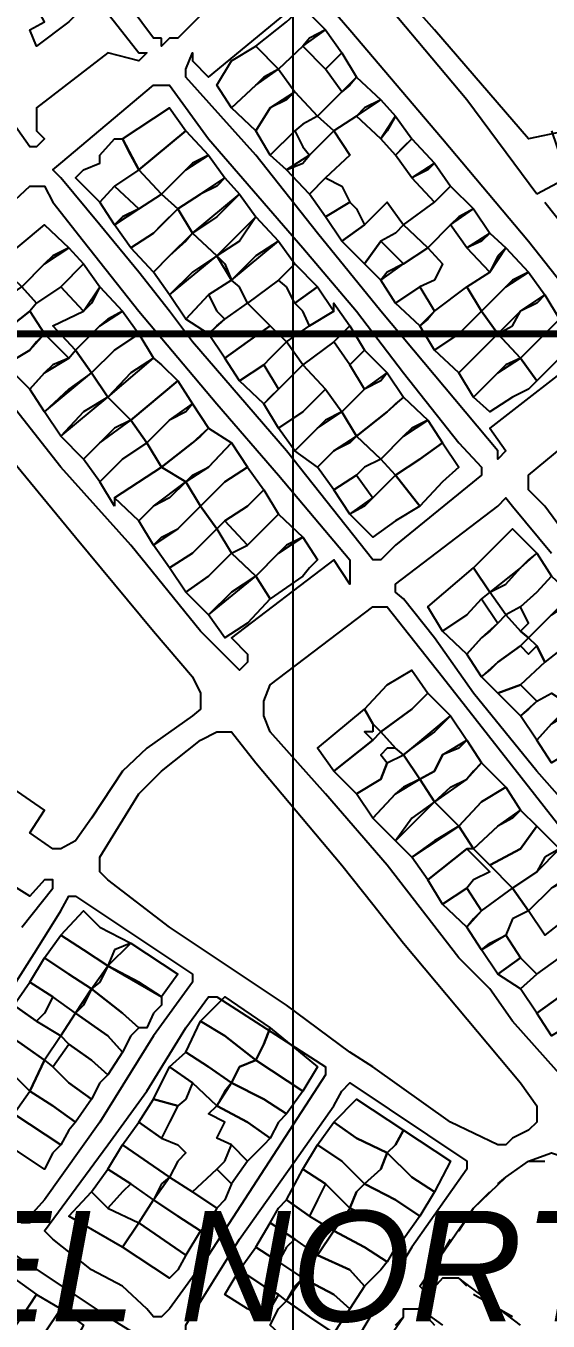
# Model space of a CAD drawing. Header units: millimetres. Extents: x -3588 to 75209, y -3737 to 38254.
# Drawn here: x 18723.1 to 18813.9, y 33576.1 to 33801.1 of the extents above; entities that cross this region are included whole.
import ezdxf

# ---------------------------------------------------------------- set-up
doc = ezdxf.new("R2010")
doc.units = ezdxf.units.MM
doc.layers.add('P', color=253, linetype='Continuous')
doc.layers.add('T', color=7, linetype='Continuous')

msp = doc.modelspace()

# ---------------------------------------------------------------- linework, layer by layer
msp.add_lwpolyline([(18769.536, 33854.934), (20358.747, 33854.934), (20358.747, 33039.938), (18769.536, 33039.938)], close=True)
at = {"layer": 'P'}
for points in [[(18720.995, 33783.977), (18718.162, 33786.81), (18703.487, 33804.302), (18695.293, 33815.313), (18687.115, 33824.627), (18677.513, 33837.062), (18677.513, 33838.182), (18677.513, 33839.59), (18695.293, 33853.145), (18696.717, 33853.145), (18697.838, 33853.145), (18708.848, 33839.59), (18722.403, 33822.098), (18738.487, 33801.773), (18742.728, 33796.412), (18744.136, 33796.412), (18742.728, 33794.988), (18737.367, 33796.412), (18724.932, 33786.81), (18724.932, 33782.857), (18726.356, 33781.449), (18724.932, 33780.04), (18723.812, 33780.04), (18720.995, 33783.977)], [(18746.681, 33798.941), (18745.257, 33798.941), (18733.126, 33815.313)], [(18799.749, 33788.218), (18780.545, 33811.088)], [(18730.581, 33801.773), (18724.932, 33797.532), (18723.812, 33800.365), (18726.356, 33801.773), (18724.932, 33804.302), (18726.356, 33805.726), (18730.581, 33808.543), (18733.126, 33804.302), (18730.581, 33801.773)], [(18757.692, 33807.135), (18749.498, 33798.941), (18748.089, 33798.941), (18746.681, 33797.532), (18746.681, 33798.941)], [(18772.367, 33798.941), (18771.231, 33797.532), (18767.006, 33793.58), (18763.053, 33797.532), (18768.414, 33801.773), (18771.231, 33804.302), (18775.184, 33800.365), (18772.367, 33798.941)], [(18776.592, 33794.988), (18775.184, 33793.58), (18771.231, 33797.532), (18775.184, 33800.365), (18778.016, 33796.412), (18776.592, 33794.988)], [(18764.461, 33792.171), (18763.053, 33790.763), (18758.812, 33786.81), (18756.267, 33790.763), (18758.812, 33794.988), (18763.053, 33797.532), (18767.006, 33793.58), (18764.461, 33792.171)], [(18779.425, 33790.763), (18778.016, 33789.627), (18775.184, 33793.58), (18778.016, 33796.412), (18780.545, 33792.171), (18779.425, 33790.763)], [(18768.414, 33788.218), (18765.581, 33786.81), (18763.053, 33782.857), (18758.812, 33786.81), (18763.053, 33790.763), (18767.006, 33793.58), (18769.822, 33789.627), (18768.414, 33788.218)], [(18781.969, 33786.81), (18780.545, 33785.402), (18776.592, 33782.857), (18773.775, 33785.402), (18778.016, 33789.627), (18780.545, 33792.171), (18784.786, 33788.218), (18781.969, 33786.81)], [(18742.728, 33758.291), (18735.943, 33766.485), (18729.173, 33774.663), (18727.765, 33776.087), (18729.173, 33777.208), (18745.257, 33790.763), (18746.681, 33790.763), (18748.089, 33790.763), (18754.859, 33781.449), (18771.231, 33762.532), (18780.545, 33751.522), (18788.739, 33740.799), (18798.341, 33728.652), (18802.294, 33724.427), (18802.294, 33723.003), (18787.33, 33710.872), (18784.786, 33708.328), (18783.378, 33708.328), (18768.414, 33727.244), (18752.042, 33746.161), (18748.089, 33751.522), (18742.728, 33758.291)], [(18771.231, 33783.977), (18769.822, 33782.857), (18765.581, 33778.616), (18763.053, 33782.857), (18765.581, 33786.81), (18769.822, 33789.627), (18773.775, 33785.402), (18771.231, 33783.977)], [(18741.32, 33778.616), (18739.895, 33781.449), (18748.089, 33786.81), (18750.906, 33782.857), (18742.728, 33776.087), (18741.32, 33778.616)], [(18785.906, 33782.857), (18784.786, 33781.449), (18780.545, 33785.402), (18784.786, 33788.218), (18787.33, 33785.402), (18785.906, 33782.857)], [(18788.739, 33780.04), (18787.33, 33778.616), (18784.786, 33781.449), (18787.33, 33785.402), (18790.147, 33781.449), (18788.739, 33780.04)], [(18752.042, 33777.208), (18750.906, 33776.087), (18746.681, 33771.846), (18742.728, 33776.087), (18750.906, 33782.857), (18754.859, 33778.616), (18752.042, 33777.208)], [(18771.231, 33780.04), (18772.367, 33778.616), (18768.414, 33776.087), (18765.581, 33778.616), (18769.822, 33782.857), (18771.231, 33780.04)], [(18771.231, 33777.208), (18772.367, 33778.616), (18776.592, 33782.857), (18779.425, 33778.616), (18775.184, 33774.663), (18772.367, 33771.846), (18768.414, 33776.087), (18771.231, 33777.208)], [(18733.126, 33776.087), (18735.943, 33777.208), (18735.943, 33778.616), (18738.487, 33781.449), (18739.895, 33781.449), (18742.728, 33776.087), (18738.487, 33773.255), (18735.943, 33770.438), (18731.718, 33774.663), (18733.126, 33776.087)], [(18792.964, 33776.087), (18790.147, 33774.663), (18787.33, 33778.616), (18790.147, 33781.449), (18794.1, 33777.208), (18792.964, 33776.087)], [(18756.267, 33773.255), (18753.451, 33771.846), (18749.498, 33769.302), (18746.681, 33771.846), (18750.906, 33776.087), (18754.859, 33778.616), (18757.692, 33774.663), (18756.267, 33773.255)], [(18795.508, 33771.846), (18794.1, 33770.438), (18790.147, 33774.663), (18794.1, 33777.208), (18796.917, 33773.255), (18795.508, 33771.846)], [(18719.571, 33769.302), (18723.812, 33773.255), (18724.932, 33773.255), (18726.356, 33773.255), (18727.765, 33770.438), (18733.126, 33763.653), (18742.728, 33751.522), (18756.267, 33735.438), (18767.006, 33723.003), (18779.425, 33708.328), (18779.425, 33705.511), (18779.425, 33704.103), (18776.592, 33708.328), (18758.812, 33694.789), (18761.644, 33691.956), (18761.644, 33690.548), (18760.22, 33689.139), (18758.812, 33690.548), (18753.451, 33695.909), (18741.32, 33710.872), (18729.173, 33724.427), (18714.209, 33743.328)], [(18739.895, 33767.894), (18738.487, 33766.485), (18735.943, 33770.438), (18738.487, 33773.255), (18742.728, 33769.302), (18739.895, 33767.894)], [(18756.267, 33767.894), (18752.042, 33765.077), (18749.498, 33769.302), (18753.451, 33771.846), (18757.692, 33774.663), (18760.22, 33771.846), (18756.267, 33767.894)], [(18778.016, 33773.255), (18779.425, 33770.438), (18775.184, 33767.894), (18772.367, 33771.846), (18775.184, 33774.663), (18778.016, 33773.255)], [(18798.341, 33767.894), (18796.917, 33766.485), (18792.964, 33762.532), (18788.739, 33766.485), (18794.1, 33770.438), (18796.917, 33773.255), (18800.87, 33769.302), (18798.341, 33767.894)], [(18746.681, 33766.485), (18745.257, 33765.077), (18741.32, 33762.532), (18738.487, 33766.485), (18742.728, 33769.302), (18746.681, 33771.846), (18749.498, 33769.302), (18746.681, 33766.485)], [(18760.22, 33763.653), (18756.267, 33761.124), (18752.042, 33765.077), (18760.22, 33771.846), (18763.053, 33767.894), (18760.22, 33763.653)], [(18750.906, 33763.653), (18748.089, 33761.124), (18745.257, 33758.291), (18741.32, 33762.532), (18745.257, 33765.077), (18749.498, 33769.302), (18752.042, 33765.077), (18750.906, 33763.653)], [(18780.545, 33769.302), (18781.969, 33766.485), (18778.016, 33763.653), (18775.184, 33767.894), (18779.425, 33770.438), (18780.545, 33769.302)], [(18787.33, 33765.077), (18784.786, 33763.653), (18781.969, 33759.716), (18778.016, 33763.653), (18781.969, 33766.485), (18785.906, 33770.438), (18788.739, 33766.485), (18787.33, 33765.077)], [(18802.294, 33763.653), (18799.749, 33762.532), (18796.917, 33766.485), (18800.87, 33769.302), (18803.702, 33765.077), (18802.294, 33763.653)], [(18727.765, 33761.124), (18726.356, 33759.716), (18722.403, 33755.763), (18718.162, 33759.716), (18726.356, 33766.485), (18730.581, 33762.532), (18727.765, 33761.124)], [(18763.053, 33761.124), (18758.812, 33756.883), (18756.267, 33761.124), (18763.053, 33767.894), (18767.006, 33763.653), (18763.053, 33761.124)], [(18752.042, 33758.291), (18748.089, 33754.338), (18745.257, 33758.291), (18748.089, 33761.124), (18752.042, 33765.077), (18756.267, 33761.124), (18752.042, 33758.291)], [(18805.111, 33761.124), (18803.702, 33758.291), (18799.749, 33762.532), (18803.702, 33765.077), (18806.519, 33762.532), (18805.111, 33761.124)], [(18729.173, 33755.763), (18724.932, 33752.93), (18722.403, 33755.763), (18726.356, 33759.716), (18730.581, 33762.532), (18733.126, 33759.716), (18729.173, 33755.763)], [(18760.22, 33755.763), (18758.812, 33756.883), (18767.006, 33763.653), (18769.822, 33759.716), (18767.006, 33756.883), (18761.644, 33752.93), (18760.22, 33755.763)], [(18785.906, 33758.291), (18784.786, 33756.883), (18781.969, 33759.716), (18784.786, 33763.653), (18788.739, 33759.716), (18785.906, 33758.291)], [(18794.1, 33756.883), (18791.555, 33755.763), (18787.33, 33752.93), (18784.786, 33756.883), (18788.739, 33759.716), (18792.964, 33762.532), (18795.508, 33759.716), (18794.1, 33756.883)], [(18734.534, 33752.93), (18733.126, 33751.522), (18729.173, 33755.763), (18733.126, 33759.716), (18735.943, 33755.763), (18734.534, 33752.93)], [(18757.692, 33759.716), (18758.812, 33756.883), (18754.859, 33754.338), (18750.906, 33750.113), (18748.089, 33754.338), (18756.267, 33761.124), (18757.692, 33759.716)], [(18768.414, 33755.763), (18767.006, 33756.883), (18769.822, 33759.716), (18773.775, 33755.763), (18769.822, 33752.93), (18768.414, 33755.763)], [(18723.812, 33751.522), (18717.042, 33746.161), (18714.209, 33750.113), (18722.403, 33755.763), (18724.932, 33752.93), (18723.812, 33751.522)], [(18737.367, 33750.113), (18735.943, 33748.977), (18731.718, 33744.752), (18727.765, 33748.977), (18733.126, 33751.522), (18735.943, 33755.763), (18739.895, 33751.522), (18737.367, 33750.113)], [(18771.231, 33751.522), (18769.822, 33752.93), (18773.775, 33755.763), (18776.592, 33751.522), (18772.367, 33748.977), (18771.231, 33751.522)], [(18792.964, 33750.113), (18791.555, 33748.977), (18787.33, 33752.93), (18791.555, 33755.763), (18794.1, 33751.522), (18792.964, 33750.113)], [(18798.341, 33747.569), (18794.1, 33744.752), (18791.555, 33748.977), (18794.1, 33751.522), (18799.749, 33755.763), (18802.294, 33751.522), (18798.341, 33747.569)], [(18756.267, 33751.522), (18757.692, 33750.113), (18754.859, 33747.569), (18750.906, 33750.113), (18754.859, 33754.338), (18756.267, 33751.522)], [(18756.267, 33748.977), (18757.692, 33750.113), (18761.644, 33752.93), (18765.581, 33748.977), (18761.644, 33746.161), (18757.692, 33743.328), (18754.859, 33747.569), (18756.267, 33748.977)], [(18776.592, 33746.161), (18771.231, 33742.208), (18768.414, 33746.161), (18772.367, 33748.977), (18776.592, 33751.522), (18776.592, 33752.93), (18779.425, 33748.977), (18776.592, 33746.161)], [(18724.932, 33746.161), (18723.812, 33744.752), (18719.571, 33742.208), (18717.042, 33746.161), (18723.812, 33751.522), (18726.356, 33747.569), (18724.932, 33746.161)], [(18738.487, 33744.752), (18734.534, 33740.799), (18731.718, 33744.752), (18735.943, 33748.977), (18739.895, 33751.522), (18742.728, 33747.569), (18738.487, 33744.752)], [(18800.87, 33743.328), (18798.341, 33740.799), (18794.1, 33744.752), (18798.341, 33747.569), (18802.294, 33751.522), (18805.111, 33747.569), (18800.87, 33743.328)], [(18765.581, 33743.328), (18764.461, 33742.208), (18760.22, 33739.391), (18757.692, 33743.328), (18761.644, 33746.161), (18765.581, 33748.977), (18768.414, 33746.161), (18765.581, 33743.328)], [(18780.545, 33743.328), (18779.425, 33742.208), (18776.592, 33746.161), (18779.425, 33748.977), (18781.969, 33744.752), (18780.545, 33743.328)], [(18727.765, 33742.208), (18726.356, 33740.799), (18723.812, 33737.967), (18719.571, 33742.208), (18723.812, 33744.752), (18726.356, 33747.569), (18730.581, 33743.328), (18727.765, 33742.208)], [(18741.32, 33740.799), (18737.367, 33736.558), (18734.534, 33740.799), (18738.487, 33744.752), (18742.728, 33747.569), (18745.257, 33743.328), (18741.32, 33740.799)], [(18806.519, 33742.208), (18805.111, 33740.799), (18800.87, 33736.558), (18798.341, 33740.799), (18800.87, 33743.328), (18805.111, 33747.569), (18809.063, 33743.328), (18806.519, 33742.208)], [(18730.581, 33737.967), (18726.356, 33734.014), (18723.812, 33737.967), (18726.356, 33740.799), (18730.581, 33743.328), (18731.718, 33744.752), (18734.534, 33740.799), (18730.581, 33737.967)], [(18784.786, 33739.391), (18781.969, 33737.967), (18779.425, 33742.208), (18781.969, 33744.752), (18785.906, 33740.799), (18784.786, 33739.391)], [(18746.681, 33742.208), (18749.498, 33739.391), (18741.32, 33732.605), (18737.367, 33736.558), (18745.257, 33743.328), (18746.681, 33742.208)], [(18765.581, 33736.558), (18764.461, 33735.438), (18760.22, 33739.391), (18764.461, 33742.208), (18767.006, 33737.967), (18765.581, 33736.558)], [(18771.231, 33734.014), (18767.006, 33731.197), (18764.461, 33735.438), (18767.006, 33737.967), (18771.231, 33742.208), (18775.184, 33737.967), (18771.231, 33734.014)], [(18733.126, 33734.014), (18729.173, 33729.789), (18726.356, 33734.014), (18734.534, 33740.799), (18737.367, 33736.558), (18733.126, 33734.014)], [(18750.906, 33734.014), (18748.089, 33732.605), (18744.136, 33728.652), (18741.32, 33732.605), (18749.498, 33739.391), (18752.042, 33735.438), (18750.906, 33734.014)], [(18787.33, 33735.438), (18785.906, 33734.014), (18780.545, 33729.789), (18778.016, 33734.014), (18781.969, 33737.967), (18785.906, 33740.799), (18788.739, 33736.558), (18787.33, 33735.438)], [(18775.184, 33732.605), (18773.775, 33731.197), (18769.822, 33727.244), (18767.006, 33731.197), (18771.231, 33734.014), (18775.184, 33737.967), (18778.016, 33734.014), (18775.184, 33732.605)], [(18738.487, 33731.197), (18735.943, 33728.652), (18733.126, 33725.836), (18729.173, 33729.789), (18737.367, 33736.558), (18741.32, 33732.605), (18738.487, 33731.197)], [(18753.451, 33729.789), (18752.042, 33728.652), (18746.681, 33724.427), (18744.136, 33728.652), (18748.089, 33732.605), (18752.042, 33735.438), (18754.859, 33731.197), (18753.451, 33729.789)], [(18790.147, 33731.197), (18788.739, 33729.789), (18784.786, 33725.836), (18780.545, 33729.789), (18785.906, 33734.014), (18788.739, 33736.558), (18792.964, 33732.605), (18790.147, 33731.197)], [(18739.895, 33725.836), (18735.943, 33721.883), (18733.126, 33725.836), (18735.943, 33728.652), (18741.32, 33732.605), (18744.136, 33728.652), (18739.895, 33725.836)], [(18779.425, 33728.652), (18776.592, 33727.244), (18773.775, 33724.427), (18769.822, 33727.244), (18773.775, 33731.197), (18778.016, 33734.014), (18780.545, 33729.789), (18779.425, 33728.652)], [(18791.555, 33725.836), (18787.33, 33723.003), (18784.786, 33725.836), (18788.739, 33729.789), (18792.964, 33732.605), (18795.508, 33728.652), (18791.555, 33725.836)], [(18754.859, 33724.427), (18750.906, 33721.883), (18746.681, 33724.427), (18752.042, 33728.652), (18754.859, 33731.197), (18758.812, 33728.652), (18754.859, 33724.427)], [(18718.162, 33728.652), (18731.718, 33712.281), (18745.257, 33695.909), (18752.042, 33688.003), (18753.451, 33685.186), (18753.451, 33682.354), (18752.042, 33681.233), (18744.136, 33675.584), (18739.895, 33671.631), (18734.534, 33663.453), (18731.718, 33659.5), (18729.173, 33658.092), (18727.765, 33658.092), (18723.812, 33660.909), (18726.356, 33664.862), (18691.068, 33689.139)], [(18738.487, 33717.642), (18735.943, 33721.883), (18739.895, 33725.836), (18744.136, 33728.652), (18746.681, 33724.427), (18738.487, 33719.066), (18738.487, 33717.642)], [(18752.042, 33723.003), (18754.859, 33724.427), (18758.812, 33728.652), (18761.644, 33724.427), (18757.692, 33721.883), (18753.451, 33717.642), (18750.906, 33721.883), (18752.042, 33723.003)], [(18781.969, 33724.427), (18780.545, 33723.003), (18776.592, 33720.475), (18773.775, 33724.427), (18776.592, 33727.244), (18780.545, 33729.789), (18784.786, 33725.836), (18781.969, 33724.427)], [(18795.508, 33721.883), (18791.555, 33717.642), (18787.33, 33723.003), (18791.555, 33725.836), (18795.508, 33728.652), (18798.341, 33724.427), (18795.508, 33721.883)], [(18748.089, 33719.066), (18745.257, 33717.642), (18742.728, 33715.113), (18738.487, 33719.066), (18746.681, 33724.427), (18750.906, 33721.883), (18748.089, 33719.066)], [(18763.053, 33719.066), (18761.644, 33717.642), (18757.692, 33715.113), (18756.267, 33713.689), (18753.451, 33717.642), (18757.692, 33721.883), (18761.644, 33724.427), (18764.461, 33720.475), (18763.053, 33719.066)], [(18749.498, 33713.689), (18745.257, 33710.872), (18742.728, 33715.113), (18745.257, 33717.642), (18750.906, 33721.883), (18753.451, 33717.642), (18749.498, 33713.689)], [(18781.969, 33717.642), (18779.425, 33716.234), (18776.592, 33720.475), (18780.545, 33723.003), (18783.378, 33719.066), (18781.969, 33717.642)], [(18787.33, 33715.113), (18783.378, 33712.281), (18779.425, 33716.234), (18783.378, 33719.066), (18787.33, 33723.003), (18791.555, 33717.642), (18787.33, 33715.113)], [(18764.461, 33713.689), (18761.644, 33710.872), (18757.692, 33715.113), (18761.644, 33717.642), (18764.461, 33720.475), (18767.006, 33716.234), (18764.461, 33713.689)], [(18746.681, 33712.281), (18749.498, 33713.689), (18753.451, 33717.642), (18756.267, 33713.689), (18752.042, 33709.464), (18748.089, 33706.919), (18745.257, 33710.872), (18746.681, 33712.281)], [(18768.414, 33710.872), (18767.006, 33709.464), (18763.053, 33705.511), (18758.812, 33709.464), (18761.644, 33710.872), (18767.006, 33716.234), (18771.231, 33712.281), (18768.414, 33710.872)], [(18754.859, 33705.511), (18750.906, 33702.678), (18748.089, 33706.919), (18752.042, 33709.464), (18756.267, 33713.689), (18758.812, 33709.464), (18754.859, 33705.511)], [(18772.367, 33706.919), (18771.231, 33705.511), (18765.581, 33701.558), (18763.053, 33705.511), (18767.006, 33709.464), (18771.231, 33712.281), (18773.775, 33708.328), (18772.367, 33706.919)], [(18758.812, 33702.678), (18754.859, 33698.742), (18750.906, 33702.678), (18754.859, 33705.511), (18758.812, 33709.464), (18763.053, 33705.511), (18758.812, 33702.678)], [(18761.644, 33697.317), (18757.692, 33694.789), (18754.859, 33698.742), (18763.053, 33705.511), (18765.581, 33701.558), (18761.644, 33697.317)], [(18802.294, 33701.558), (18799.749, 33698.742), (18795.508, 33695.909), (18792.964, 33700.15), (18800.87, 33706.919), (18803.702, 33702.678), (18802.294, 33701.558)], [(18803.702, 33695.909), (18802.294, 33694.789), (18799.749, 33691.956), (18795.508, 33695.909), (18799.749, 33698.742), (18802.294, 33701.558), (18805.111, 33697.317), (18803.702, 33695.909)], [(18791.555, 33683.778), (18790.147, 33682.354), (18784.786, 33678.417), (18783.378, 33679.825), (18781.969, 33682.354), (18785.906, 33686.595), (18790.147, 33689.139), (18792.964, 33685.186), (18791.555, 33683.778)], [(18794.1, 33678.417), (18790.147, 33675.584), (18788.739, 33674.464), (18787.33, 33675.584), (18784.786, 33678.417), (18790.147, 33682.354), (18792.964, 33685.186), (18796.917, 33681.233), (18794.1, 33678.417)], [(18783.378, 33678.417), (18781.969, 33678.417), (18783.378, 33676.992), (18776.592, 33671.631), (18773.775, 33675.584), (18781.969, 33682.354), (18783.378, 33679.825), (18783.378, 33678.417)], [(18798.341, 33675.584), (18795.508, 33674.464), (18794.1, 33671.631), (18791.555, 33670.223), (18788.739, 33674.464), (18790.147, 33675.584), (18796.917, 33681.233), (18799.749, 33676.992), (18798.341, 33675.584)], [(18785.906, 33675.584), (18784.786, 33674.464), (18785.906, 33673.04), (18784.786, 33670.223), (18780.545, 33667.678), (18776.592, 33671.631), (18783.378, 33676.992), (18784.786, 33678.417), (18787.33, 33675.584), (18785.906, 33675.584)], [(18800.87, 33671.631), (18799.749, 33670.223), (18794.1, 33666.27), (18791.555, 33670.223), (18794.1, 33671.631), (18795.508, 33674.464), (18799.749, 33676.992), (18802.294, 33673.04), (18800.87, 33671.631)], [(18788.739, 33668.815), (18787.33, 33667.678), (18783.378, 33663.453), (18780.545, 33667.678), (18784.786, 33670.223), (18785.906, 33673.04), (18788.739, 33674.464), (18791.555, 33670.223), (18788.739, 33668.815)], [(18796.917, 33668.815), (18799.749, 33670.223), (18802.294, 33673.04), (18806.519, 33668.815), (18802.294, 33666.27), (18798.341, 33662.029), (18794.1, 33666.27), (18796.917, 33668.815)], [(18790.147, 33663.453), (18787.33, 33659.5), (18783.378, 33663.453), (18787.33, 33667.678), (18791.555, 33670.223), (18794.1, 33666.27), (18790.147, 33663.453)], [(18807.655, 33663.453), (18805.111, 33662.029), (18800.87, 33658.092), (18798.341, 33662.029), (18802.294, 33666.27), (18806.519, 33668.815), (18809.063, 33664.862), (18807.655, 33663.453)], [(18794.1, 33659.5), (18790.147, 33656.668), (18787.33, 33659.5), (18794.1, 33666.27), (18798.341, 33662.029), (18794.1, 33659.5)], [(18722.403, 33644.537), (18727.765, 33651.307), (18727.765, 33652.715), (18726.356, 33652.715), (18723.812, 33649.898), (18702.079, 33663.453)], [(18800.87, 33658.092), (18799.749, 33658.092), (18792.964, 33652.715), (18790.147, 33656.668), (18798.341, 33662.029), (18800.87, 33658.092)], [(18800.87, 33652.715), (18799.749, 33651.307), (18795.508, 33648.49), (18792.964, 33652.715), (18799.749, 33658.092), (18803.702, 33654.139), (18800.87, 33652.715)], [(18707.44, 33603.888), (18703.487, 33605.296), (18703.487, 33607.84), (18703.487, 33609.249), (18717.042, 33628.165), (18724.932, 33640.584), (18729.173, 33647.354), (18730.581, 33649.898), (18731.718, 33649.898), (18752.042, 33636.343), (18752.042, 33634.935), (18745.257, 33625.621), (18735.943, 33610.657), (18726.356, 33597.118), (18723.812, 33594.285), (18723.812, 33593.165), (18722.403, 33593.165), (18710.257, 33602.479), (18707.44, 33603.888)], [(18800.87, 33645.945), (18799.749, 33644.537), (18795.508, 33648.49), (18799.749, 33651.307), (18802.294, 33647.354), (18800.87, 33645.945)], [(18738.487, 33640.584), (18737.367, 33637.767), (18733.126, 33640.584), (18729.173, 33643.129), (18733.126, 33647.354), (18735.943, 33644.537), (18741.32, 33641.704), (18738.487, 33640.584)], [(18735.943, 33634.935), (18734.534, 33633.814), (18730.581, 33636.343), (18726.356, 33639.176), (18729.173, 33643.129), (18733.126, 33640.584), (18737.367, 33637.767), (18735.943, 33634.935)], [(18803.702, 33641.704), (18806.519, 33643.129), (18809.063, 33639.176), (18805.111, 33636.343), (18802.294, 33640.584), (18803.702, 33641.704)], [(18742.728, 33634.935), (18737.367, 33637.767), (18741.32, 33641.704), (18749.498, 33636.343), (18746.681, 33632.39), (18742.728, 33634.935)], [(18733.126, 33630.982), (18731.718, 33629.573), (18727.765, 33632.39), (18723.812, 33634.935), (18726.356, 33639.176), (18730.581, 33636.343), (18734.534, 33633.814), (18733.126, 33630.982)], [(18745.257, 33629.573), (18744.136, 33627.029), (18742.728, 33627.029), (18739.895, 33629.573), (18734.534, 33633.814), (18737.367, 33637.767), (18746.681, 33632.39), (18746.681, 33630.982), (18745.257, 33629.573)], [(18726.356, 33629.573), (18724.932, 33628.165), (18720.995, 33630.982), (18723.812, 33634.935), (18727.765, 33632.39), (18726.356, 33629.573)], [(18741.32, 33625.621), (18739.895, 33622.804), (18737.367, 33625.621), (18731.718, 33629.573), (18734.534, 33633.814), (18739.895, 33629.573), (18742.728, 33627.029), (18741.32, 33625.621)], [(18739.895, 33582.154), (18734.534, 33584.971), (18727.765, 33590.332), (18726.356, 33591.741), (18737.367, 33606.704), (18744.136, 33616.018), (18750.906, 33627.029), (18754.859, 33632.39), (18756.267, 33632.39), (18775.184, 33620.259), (18775.184, 33618.851), (18754.859, 33587.516), (18748.089, 33578.202), (18746.681, 33576.793), (18745.257, 33576.793), (18744.136, 33578.202), (18739.895, 33582.154)], [(18764.461, 33624.212), (18763.053, 33621.38), (18757.692, 33625.621), (18753.451, 33628.165), (18757.692, 33632.39), (18765.581, 33627.029), (18764.461, 33624.212)], [(18724.932, 33628.165), (18729.173, 33625.621), (18726.356, 33621.38), (18722.403, 33624.212), (18718.162, 33627.029), (18720.995, 33630.982), (18724.932, 33628.165)], [(18737.367, 33625.621), (18739.895, 33622.804), (18737.367, 33618.851), (18734.534, 33621.38), (18730.581, 33624.212), (18729.173, 33625.621), (18731.718, 33629.573), (18737.367, 33625.621)], [(18715.618, 33622.804), (18714.209, 33622.804), (18718.162, 33627.029), (18722.403, 33624.212), (18726.356, 33621.38), (18723.812, 33616.018), (18719.571, 33620.259), (18715.618, 33622.804)], [(18760.22, 33620.259), (18758.812, 33617.443), (18754.859, 33620.259), (18750.906, 33622.804), (18753.451, 33628.165), (18757.692, 33625.621), (18763.053, 33621.38), (18760.22, 33620.259)], [(18764.461, 33624.212), (18765.581, 33627.029), (18773.775, 33620.259), (18771.231, 33616.018), (18763.053, 33621.38), (18764.461, 33624.212)], [(18735.943, 33617.443), (18734.534, 33614.61), (18730.581, 33617.443), (18727.765, 33620.259), (18730.581, 33624.212), (18734.534, 33621.38), (18737.367, 33618.851), (18735.943, 33617.443)], [(18757.692, 33616.018), (18756.267, 33613.49), (18752.042, 33617.443), (18748.089, 33620.259), (18750.906, 33622.804), (18754.859, 33620.259), (18758.812, 33617.443), (18757.692, 33616.018)], [(18727.765, 33620.259), (18730.581, 33617.443), (18734.534, 33614.61), (18731.718, 33610.657), (18727.765, 33613.49), (18723.812, 33616.018), (18726.356, 33621.38), (18727.765, 33620.259)], [(18750.906, 33614.61), (18749.498, 33613.49), (18745.257, 33614.61), (18748.089, 33620.259), (18752.042, 33617.443), (18750.906, 33614.61)], [(18760.22, 33620.259), (18763.053, 33621.38), (18771.231, 33616.018), (18768.414, 33612.065), (18764.461, 33614.61), (18758.812, 33617.443), (18760.22, 33620.259)], [(18730.581, 33609.249), (18729.173, 33606.704), (18720.995, 33612.065), (18723.812, 33616.018), (18727.765, 33613.49), (18731.718, 33610.657), (18730.581, 33609.249)], [(18760.22, 33567.191), (18752.042, 33572.84), (18750.906, 33573.961), (18750.906, 33575.369), (18760.22, 33590.332), (18769.822, 33603.888), (18776.592, 33613.49), (18778.016, 33616.018), (18779.425, 33617.443), (18799.749, 33603.888), (18799.749, 33602.479), (18790.147, 33588.924), (18780.545, 33572.84), (18772.367, 33561.83), (18771.231, 33561.83), (18769.822, 33561.83), (18767.006, 33561.83), (18760.22, 33567.191)], [(18767.006, 33610.657), (18765.581, 33607.84), (18761.644, 33610.657), (18756.267, 33613.49), (18758.812, 33617.443), (18764.461, 33614.61), (18768.414, 33612.065), (18767.006, 33610.657)], [(18748.089, 33610.657), (18746.681, 33607.84), (18742.728, 33610.657), (18745.257, 33614.61), (18749.498, 33613.49), (18748.089, 33610.657)], [(18764.461, 33606.704), (18761.644, 33603.888), (18758.812, 33606.704), (18756.267, 33607.84), (18757.692, 33610.657), (18754.859, 33612.065), (18756.267, 33613.49), (18761.644, 33610.657), (18765.581, 33607.84), (18764.461, 33606.704)], [(18787.33, 33606.704), (18785.906, 33605.296), (18780.545, 33607.84), (18776.592, 33610.657), (18780.545, 33614.61), (18788.739, 33609.249), (18787.33, 33606.704)], [(18727.765, 33605.296), (18726.356, 33602.479), (18718.162, 33607.84), (18720.995, 33612.065), (18729.173, 33606.704), (18727.765, 33605.296)], [(18749.498, 33603.888), (18748.089, 33601.055), (18739.895, 33606.704), (18742.728, 33610.657), (18746.681, 33607.84), (18749.498, 33606.704), (18750.906, 33605.296), (18749.498, 33603.888)], [(18784.786, 33602.479), (18781.969, 33599.935), (18778.016, 33603.888), (18773.775, 33606.704), (18776.592, 33610.657), (18780.545, 33607.84), (18785.906, 33605.296), (18784.786, 33602.479)], [(18787.33, 33606.704), (18788.739, 33609.249), (18796.917, 33603.888), (18794.1, 33598.526), (18790.147, 33601.055), (18785.906, 33605.296), (18787.33, 33606.704)], [(18746.681, 33599.935), (18745.257, 33597.118), (18741.32, 33599.935), (18737.367, 33602.479), (18739.895, 33606.704), (18748.089, 33601.055), (18746.681, 33599.935)], [(18757.692, 33603.888), (18758.812, 33606.704), (18761.644, 33603.888), (18758.812, 33599.935), (18756.267, 33602.479), (18757.692, 33603.888)], [(18780.545, 33598.526), (18779.425, 33595.694), (18775.184, 33599.935), (18771.231, 33602.479), (18773.775, 33606.704), (18778.016, 33603.888), (18781.969, 33599.935), (18780.545, 33598.526)], [(18784.786, 33602.479), (18785.906, 33605.296), (18790.147, 33601.055), (18794.1, 33598.526), (18791.555, 33594.285), (18787.33, 33597.118), (18781.969, 33599.935), (18784.786, 33602.479)], [(18688.524, 33587.516), (18692.476, 33593.165), (18697.838, 33601.055), (18699.246, 33602.479), (18700.67, 33602.479), (18717.042, 33590.332), (18737.367, 33576.793), (18754.859, 33566.055), (18764.461, 33559.285), (18765.581, 33557.877), (18767.006, 33556.469), (18767.006, 33555.044), (18754.859, 33536.144), (18753.451, 33534.719), (18750.906, 33534.719), (18748.089, 33536.144), (18730.581, 33546.866), (18704.607, 33564.646), (18685.707, 33578.202), (18685.707, 33579.61), (18684.283, 33582.154), (18685.707, 33583.563), (18688.524, 33587.516)], [(18739.895, 33598.526), (18737.367, 33595.694), (18734.534, 33598.526), (18737.367, 33602.479), (18741.32, 33599.935), (18739.895, 33598.526)], [(18757.692, 33597.118), (18756.267, 33595.694), (18752.042, 33598.526), (18756.267, 33602.479), (18758.812, 33599.935), (18757.692, 33597.118)], [(18773.775, 33597.118), (18772.367, 33594.285), (18768.414, 33597.118), (18771.231, 33602.479), (18775.184, 33599.935), (18773.775, 33597.118)], [(18754.859, 33593.165), (18753.451, 33591.741), (18749.498, 33594.285), (18745.257, 33597.118), (18748.089, 33601.055), (18752.042, 33598.526), (18756.267, 33595.694), (18754.859, 33593.165)], [(18780.545, 33598.526), (18781.969, 33599.935), (18787.33, 33597.118), (18791.555, 33594.285), (18788.739, 33590.332), (18784.786, 33593.165), (18779.425, 33595.694), (18780.545, 33598.526)], [(18737.367, 33595.694), (18742.728, 33593.165), (18739.895, 33588.924), (18730.581, 33594.285), (18734.534, 33598.526), (18737.367, 33595.694)], [(18798.341, 33591.741), (18800.87, 33595.694), (18803.702, 33598.526)], [(18749.498, 33594.285), (18753.451, 33591.741), (18750.906, 33587.516), (18742.728, 33593.165), (18745.257, 33597.118), (18749.498, 33594.285)], [(18767.006, 33595.694), (18768.414, 33597.118), (18772.367, 33594.285), (18776.592, 33591.741), (18773.775, 33587.516), (18769.822, 33590.332), (18765.581, 33593.165), (18767.006, 33595.694)], [(18787.33, 33588.924), (18785.906, 33586.379), (18781.969, 33588.924), (18776.592, 33591.741), (18779.425, 33595.694), (18784.786, 33593.165), (18788.739, 33590.332), (18787.33, 33588.924)], [(18749.498, 33584.971), (18748.089, 33583.563), (18739.895, 33588.924), (18742.728, 33593.165), (18750.906, 33587.516), (18749.498, 33584.971)], [(18768.414, 33588.924), (18767.006, 33586.379), (18763.053, 33588.924), (18765.581, 33593.165), (18769.822, 33590.332), (18768.414, 33588.924)], [(18784.786, 33584.971), (18781.969, 33582.154), (18779.425, 33584.971), (18773.775, 33587.516), (18776.592, 33591.741), (18781.969, 33588.924), (18785.906, 33586.379), (18784.786, 33584.971)], [(18767.006, 33586.379), (18771.231, 33583.563), (18768.414, 33579.61), (18767.006, 33580.73), (18764.461, 33582.154), (18760.22, 33584.971), (18763.053, 33588.924), (18767.006, 33586.379)], [(18792.964, 33583.563), (18796.917, 33590.332)], [(18772.367, 33586.379), (18773.775, 33587.516), (18779.425, 33584.971), (18781.969, 33582.154), (18779.425, 33578.202), (18776.592, 33580.73), (18771.231, 33583.563), (18772.367, 33586.379)], [(18765.581, 33578.202), (18764.461, 33576.793), (18761.644, 33578.202), (18757.692, 33580.73), (18760.22, 33584.971), (18764.461, 33582.154), (18767.006, 33580.73), (18765.581, 33578.202)], [(18719.571, 33582.154), (18720.995, 33583.563), (18724.932, 33580.73), (18722.403, 33576.793), (18718.162, 33579.61), (18719.571, 33582.154)], [(18769.822, 33582.154), (18771.231, 33583.563), (18776.592, 33580.73), (18779.425, 33578.202), (18776.592, 33573.961), (18772.367, 33576.793), (18768.414, 33579.61), (18769.822, 33582.154)], [(18798.341, 33583.563), (18795.508, 33583.563), (18792.964, 33580.73), (18791.555, 33582.154)], [(18799.749, 33582.154), (18798.341, 33583.563)], [(18720.995, 33571.416), (18719.571, 33572.84), (18722.403, 33576.793), (18724.932, 33580.73), (18729.173, 33578.202), (18726.356, 33573.961), (18723.812, 33570.008), (18720.995, 33571.416)], [(18767.006, 33578.202), (18768.414, 33579.61), (18772.367, 33576.793), (18776.592, 33573.961), (18773.775, 33570.008), (18769.822, 33571.416), (18765.581, 33575.369), (18767.006, 33578.202)], [(18807.655, 33576.793), (18800.87, 33580.73)], [(18731.718, 33572.84), (18730.581, 33571.416), (18726.356, 33573.961), (18729.173, 33578.202), (18733.126, 33575.369), (18731.718, 33572.84)], [(18787.33, 33575.369), (18788.739, 33576.793), (18788.739, 33578.202), (18790.147, 33578.202), (18791.555, 33578.202), (18794.1, 33575.369)]]:
    msp.add_lwpolyline(points, dxfattribs=at)
at = {"layer": 'P', "color": 254}
for points in [[(18864.676, 33801.773), (18868.629, 33790.763), (18856.482, 33788.218), (18856.482, 33789.627), (18822.619, 33781.449), (18822.619, 33783.977), (18810.472, 33781.449), (18794.1, 33800.365), (18783.378, 33812.496)], [(18772.367, 33808.543), (18779.425, 33800.365), (18795.508, 33781.449), (18810.472, 33763.653), (18820.074, 33751.522), (18821.194, 33748.977), (18825.435, 33743.328), (18825.435, 33742.208), (18824.027, 33742.208), (18821.194, 33744.752), (18803.702, 33731.197), (18806.519, 33727.244), (18805.111, 33725.836), (18805.111, 33727.244), (18784.786, 33751.522), (18773.775, 33765.077)], [(18773.775, 33765.077), (18763.053, 33778.616), (18750.906, 33792.171), (18750.906, 33793.58), (18752.042, 33796.412), (18752.042, 33794.988), (18754.859, 33792.171), (18771.231, 33805.726)], [(18811.88, 33771.846), (18799.749, 33788.218)], [(18814.425, 33782.857), (18817.241, 33774.663), (18811.88, 33771.846)], [(18813.288, 33770.438), (18818.666, 33763.653), (18821.194, 33765.077)], [(18807.655, 33756.883), (18806.519, 33755.763), (18802.294, 33751.522), (18799.749, 33755.763), (18803.702, 33758.291), (18806.519, 33762.532), (18810.472, 33758.291), (18807.655, 33756.883)], [(18811.88, 33752.93), (18809.063, 33751.522), (18805.111, 33747.569), (18802.294, 33751.522), (18806.519, 33755.763), (18810.472, 33758.291), (18813.288, 33754.338), (18811.88, 33752.93)], [(18807.655, 33748.977), (18809.063, 33751.522), (18813.288, 33754.338), (18815.833, 33750.113), (18813.288, 33747.569), (18809.063, 33743.328), (18805.111, 33747.569), (18807.655, 33748.977)], [(18818.666, 33744.752), (18815.833, 33743.328), (18811.88, 33739.391), (18809.063, 33743.328), (18813.288, 33747.569), (18815.833, 33750.113), (18820.074, 33746.161), (18818.666, 33744.752)], [(18810.472, 33737.967), (18807.655, 33736.558), (18803.702, 33734.014), (18800.87, 33736.558), (18805.111, 33740.799), (18809.063, 33743.328), (18811.88, 33739.391), (18810.472, 33737.967)], [(18821.194, 33706.919), (18813.288, 33717.642), (18810.472, 33720.475), (18810.472, 33721.883), (18810.472, 33723.003), (18826.844, 33736.558)], [(18822.619, 33659.5), (18811.88, 33671.631), (18800.87, 33685.186), (18794.1, 33694.789), (18788.739, 33701.558), (18787.33, 33702.678), (18787.33, 33704.103), (18805.111, 33717.642), (18806.519, 33719.066), (18807.655, 33717.642), (18814.425, 33709.464)], [(18810.472, 33708.328), (18809.063, 33706.919), (18803.702, 33702.678), (18800.87, 33706.919), (18807.655, 33713.689), (18811.88, 33709.464), (18810.472, 33708.328)], [(18806.519, 33704.103), (18809.063, 33706.919), (18811.88, 33709.464), (18814.425, 33705.511), (18811.88, 33702.678), (18809.063, 33700.15), (18806.519, 33698.742), (18803.702, 33702.678), (18806.519, 33704.103)], [(18815.833, 33700.15), (18814.425, 33698.742), (18810.472, 33694.789), (18809.063, 33695.909), (18810.472, 33697.317), (18809.063, 33700.15), (18811.88, 33702.678), (18814.425, 33705.511), (18818.666, 33701.558), (18815.833, 33700.15)], [(18820.074, 33695.909), (18818.666, 33694.789), (18813.288, 33690.548), (18811.88, 33693.364), (18810.472, 33694.789), (18814.425, 33698.742), (18818.666, 33701.558), (18821.194, 33697.317), (18820.074, 33695.909)], [(18803.702, 33633.814), (18798.341, 33639.176), (18785.906, 33655.259), (18775.184, 33667.678), (18765.581, 33678.417), (18764.461, 33681.233), (18764.461, 33683.778), (18765.581, 33686.595), (18783.378, 33700.15), (18784.786, 33700.15), (18785.906, 33700.15), (18795.508, 33688.003), (18821.194, 33655.259), (18836.158, 33636.343), (18838.99, 33633.814), (18838.99, 33632.39), (18838.99, 33630.982), (18821.194, 33617.443), (18820.074, 33617.443), (18818.666, 33617.443), (18817.241, 33617.443), (18807.655, 33628.165), (18803.702, 33633.814)], [(18809.063, 33695.909), (18810.472, 33694.789), (18809.063, 33693.364), (18805.111, 33690.548), (18802.294, 33688.003), (18799.749, 33691.956), (18802.294, 33694.789), (18805.111, 33697.317), (18806.519, 33698.742), (18809.063, 33695.909)], [(18803.702, 33689.139), (18805.111, 33690.548), (18809.063, 33693.364), (18810.472, 33691.956), (18811.88, 33693.364), (18813.288, 33690.548), (18809.063, 33686.595), (18805.111, 33685.186), (18802.294, 33688.003), (18803.702, 33689.139)], [(18810.472, 33682.354), (18809.063, 33681.233), (18805.111, 33685.186), (18809.063, 33686.595), (18811.88, 33683.778), (18810.472, 33682.354)], [(18815.833, 33681.233), (18814.425, 33679.825), (18811.88, 33676.992), (18809.063, 33681.233), (18811.88, 33683.778), (18814.425, 33685.186), (18818.666, 33682.354), (18815.833, 33681.233)], [(18821.194, 33679.825), (18822.619, 33679.825), (18818.666, 33675.584), (18814.425, 33673.04), (18811.88, 33676.992), (18814.425, 33679.825), (18818.666, 33682.354), (18820.074, 33679.825), (18821.194, 33681.233), (18821.194, 33679.825)], [(18783.378, 33648.49), (18788.739, 33641.704), (18809.063, 33617.443), (18811.88, 33613.49), (18811.88, 33610.657), (18810.472, 33609.249), (18807.655, 33607.84), (18806.519, 33606.704), (18805.111, 33606.704), (18796.917, 33610.657), (18783.378, 33620.259), (18779.425, 33622.804), (18768.414, 33630.982), (18748.089, 33644.537), (18737.367, 33652.715), (18735.943, 33654.139), (18735.943, 33656.668), (18742.728, 33667.678), (18746.681, 33671.631), (18753.451, 33676.992), (18756.267, 33678.417), (18758.812, 33678.417), (18763.053, 33673.04), (18778.016, 33655.259), (18783.378, 33648.49)], [(18809.063, 33658.092), (18803.702, 33655.259), (18800.87, 33658.092), (18805.111, 33662.029), (18809.063, 33664.862), (18811.88, 33662.029), (18809.063, 33658.092)], [(18813.288, 33656.668), (18811.88, 33654.139), (18807.655, 33651.307), (18803.702, 33655.259), (18809.063, 33658.092), (18811.88, 33662.029), (18815.833, 33658.092), (18813.288, 33656.668)], [(18817.241, 33652.715), (18814.425, 33651.307), (18810.472, 33647.354), (18807.655, 33651.307), (18811.88, 33654.139), (18815.833, 33658.092), (18818.666, 33654.139), (18817.241, 33652.715)], [(18820.074, 33648.49), (18818.666, 33647.354), (18813.288, 33643.129), (18810.472, 33647.354), (18814.425, 33651.307), (18818.666, 33654.139), (18821.194, 33649.898), (18820.074, 33648.49)], [(18807.655, 33645.945), (18806.519, 33643.129), (18802.294, 33640.584), (18799.749, 33644.537), (18802.294, 33647.354), (18807.655, 33651.307), (18810.472, 33647.354), (18807.655, 33645.945)], [(18810.472, 33637.767), (18811.88, 33636.343), (18809.063, 33633.814), (18805.111, 33636.343), (18809.063, 33639.176), (18810.472, 33637.767)], [(18817.241, 33633.814), (18815.833, 33632.39), (18811.88, 33629.573), (18809.063, 33633.814), (18811.88, 33636.343), (18815.833, 33639.176), (18820.074, 33634.935), (18817.241, 33633.814)], [(18821.194, 33629.573), (18818.666, 33628.165), (18814.425, 33625.621), (18811.88, 33629.573), (18815.833, 33632.39), (18820.074, 33634.935), (18822.619, 33630.982), (18821.194, 33629.573)], [(18796.917, 33583.563), (18795.508, 33583.563), (18792.964, 33580.73), (18791.555, 33582.154), (18800.87, 33595.694), (18806.519, 33601.055), (18810.472, 33603.888), (18814.425, 33605.296), (18818.666, 33603.888), (18821.194, 33602.479), (18838.99, 33580.73), (18849.713, 33567.191)], [(18805.111, 33599.935), (18806.519, 33601.055), (18810.472, 33603.888), (18813.288, 33603.888)], [(18809.063, 33575.369), (18798.341, 33583.563), (18796.917, 33583.563)], [(18776.592, 33559.285), (18788.739, 33576.793), (18788.739, 33578.202), (18790.147, 33578.202), (18791.555, 33578.202), (18795.508, 33575.369)]]:
    msp.add_lwpolyline(points, dxfattribs=at)
at = {"layer": 'P', "color": 254, "const_width": 1.2}
msp.add_lwpolyline([(11399.857, 33747.569), (26600.487, 33747.569)], dxfattribs=at)

# ---------------------------------------------------------------- texts
at = {"layer": 'T', "color": 254, "insert": (18550.043, 33595.229), "char_height": 19.20446, "attachment_point": 1}
msp.add_mtext('{\\fArial|b0|i1|c0|p18;BOSQUES DEL NORTE}', dxfattribs=at)

doc.saveas('drawing.dxf')
